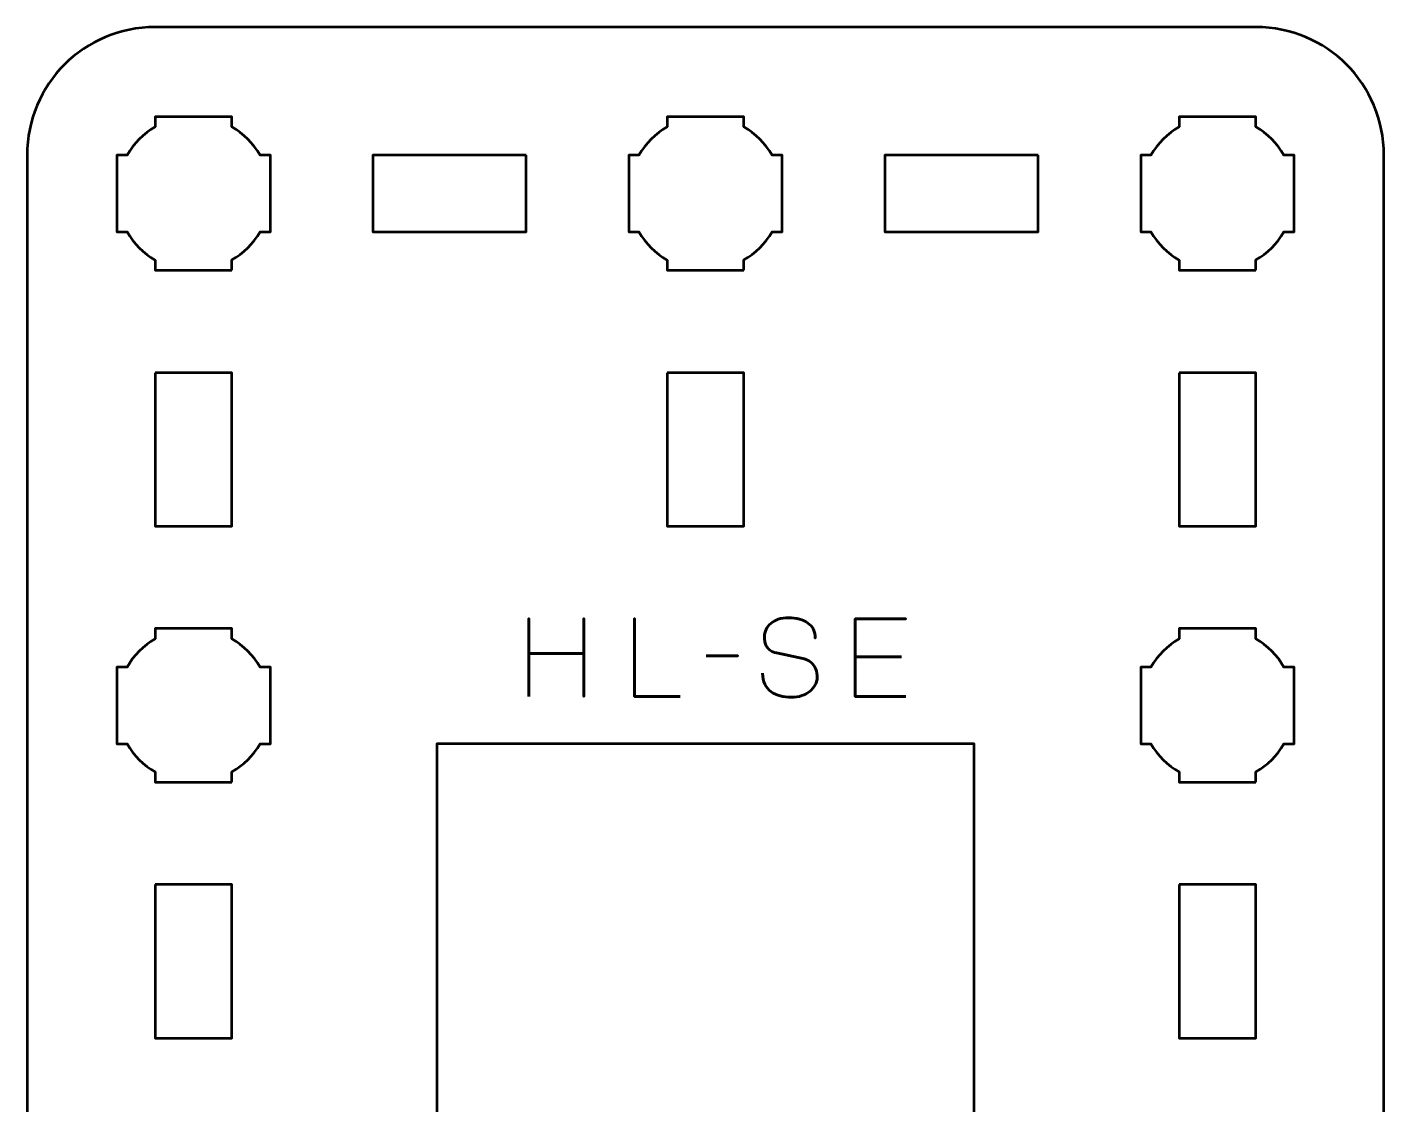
# Model space of a CAD drawing. Header units: centimetres. Extents: x -22.2 to 28.4, y -19.5 to -10.2.
# Drawn here: x -8.15 to -2.85, y -14.41 to -10.2 of the extents above; entities that cross this region are included whole.
import ezdxf

# ---------------------------------------------------------------- set-up
doc = ezdxf.new("R2010")
doc.units = ezdxf.units.CM
doc.header["$MEASUREMENT"] = 0
doc.layers.add('Layer 1', color=7, linetype='Continuous')

msp = doc.modelspace()

# ---------------------------------------------------------------- linework, layer by layer
at = {"layer": 'Layer 1', "lineweight": 53}
for points, knots in [([(-3.34992, -10.2), (-3.07286, -10.20008), (-2.84998, -10.42315), (-2.84998, -10.7001), (-2.84998, -10.7001), (-2.84998, -13.46669), (-2.84998, -16.23331), (-2.84998, -18.9999), (-2.84998, -18.9999), (-2.84998, -19.2769), (-3.07307, -19.5), (-3.35007, -19.5), (-3.35007, -19.5), (-3.35007, -19.5), (-7.64993, -19.5), (-7.64993, -19.5), (-7.64993, -19.5), (-7.92706, -19.5), (-8.15002, -19.2769), (-8.15002, -18.9999), (-8.15002, -18.9999), (-8.15002, -16.23331), (-8.15002, -13.46669), (-8.15002, -10.7001), (-8.15002, -10.7001), (-8.15002, -10.4231), (-7.92693, -10.2), (-7.64993, -10.2), (-7.64993, -10.2), (-7.64993, -10.2), (-3.34992, -10.2), (-3.34992, -10.2)], [0, 0, 0, 0, 0.125, 0.125, 0.125, 0.125, 0.25, 0.25, 0.25, 0.25, 0.375, 0.375, 0.375, 0.375, 0.5, 0.5, 0.5, 0.5, 0.625, 0.625, 0.625, 0.625, 0.75, 0.75, 0.75, 0.75, 0.875, 0.875, 0.875, 0.875, 1, 1, 1, 1]), ([(-7.34993, -11.14995), (-7.34993, -11.14995), (-7.49845, -11.14995), (-7.49845, -11.14995), (-7.49845, -11.14995), (-7.49845, -11.14995), (-7.5, -11.14997), (-7.5, -11.14997), (-7.5, -11.14997), (-7.5, -11.14997), (-7.50155, -11.14995), (-7.50155, -11.14995), (-7.50155, -11.14995), (-7.50155, -11.14995), (-7.64993, -11.14995), (-7.64993, -11.14995), (-7.64993, -11.14995), (-7.64993, -11.14995), (-7.64993, -11.10986), (-7.64993, -11.10986), (-7.64993, -11.10986), (-7.6955, -11.08351), (-7.73348, -11.04551), (-7.75984, -10.99996), (-7.75984, -10.99996), (-7.75984, -10.99996), (-7.79993, -10.99996), (-7.79993, -10.99996), (-7.79993, -10.99996), (-7.79993, -10.99996), (-7.79993, -10.85591), (-7.79993, -10.85591), (-7.79993, -10.85591), (-7.79993, -10.85591), (-7.79999, -10.84997), (-7.79999, -10.84997), (-7.79999, -10.84997), (-7.79999, -10.84997), (-7.79993, -10.84403), (-7.79993, -10.84403), (-7.79993, -10.84403), (-7.79993, -10.84403), (-7.79993, -10.69996), (-7.79993, -10.69996), (-7.79993, -10.69996), (-7.79993, -10.69996), (-7.75986, -10.69996), (-7.75986, -10.69996), (-7.75986, -10.69996), (-7.7335, -10.65439), (-7.69551, -10.6164), (-7.64993, -10.59006), (-7.64993, -10.59006), (-7.64993, -10.59006), (-7.64993, -10.54996), (-7.64993, -10.54996), (-7.64993, -10.54996), (-7.64993, -10.54996), (-7.34993, -10.54996), (-7.34993, -10.54996), (-7.34993, -10.54996), (-7.34993, -10.54996), (-7.34993, -10.59015), (-7.34993, -10.59015), (-7.34993, -10.59015), (-7.30443, -10.61649), (-7.26649, -10.65445), (-7.24015, -10.69996), (-7.24015, -10.69996), (-7.24015, -10.69996), (-7.19994, -10.69996), (-7.19994, -10.69996), (-7.19994, -10.69996), (-7.19994, -10.69996), (-7.19994, -10.99996), (-7.19994, -10.99996), (-7.19994, -10.99996), (-7.19994, -10.99996), (-7.24017, -10.99996), (-7.24017, -10.99996), (-7.24017, -10.99996), (-7.26651, -11.04546), (-7.30444, -11.08342), (-7.34993, -11.10976), (-7.34993, -11.10976), (-7.34993, -11.10976), (-7.34993, -11.14995), (-7.34993, -11.14995)], [0, 0, 0, 0, 0.0454545, 0.0454545, 0.0454545, 0.0454545, 0.0909091, 0.0909091, 0.0909091, 0.0909091, 0.1363636, 0.1363636, 0.1363636, 0.1363636, 0.1818182, 0.1818182, 0.1818182, 0.1818182, 0.2272727, 0.2272727, 0.2272727, 0.2272727, 0.2727273, 0.2727273, 0.2727273, 0.2727273, 0.3181818, 0.3181818, 0.3181818, 0.3181818, 0.3636364, 0.3636364, 0.3636364, 0.3636364, 0.4090909, 0.4090909, 0.4090909, 0.4090909, 0.4545455, 0.4545455, 0.4545455, 0.4545455, 0.5, 0.5, 0.5, 0.5, 0.5454545, 0.5454545, 0.5454545, 0.5454545, 0.5909091, 0.5909091, 0.5909091, 0.5909091, 0.6363636, 0.6363636, 0.6363636, 0.6363636, 0.6818182, 0.6818182, 0.6818182, 0.6818182, 0.7272727, 0.7272727, 0.7272727, 0.7272727, 0.7727273, 0.7727273, 0.7727273, 0.7727273, 0.8181818, 0.8181818, 0.8181818, 0.8181818, 0.8636364, 0.8636364, 0.8636364, 0.8636364, 0.9090909, 0.9090909, 0.9090909, 0.9090909, 0.9545455, 0.9545455, 0.9545455, 0.9545455, 1, 1, 1, 1]), ([(-5.34993, -11.14995), (-5.34993, -11.14995), (-5.49845, -11.14995), (-5.49845, -11.14995), (-5.49845, -11.14995), (-5.49845, -11.14995), (-5.5, -11.14997), (-5.5, -11.14997), (-5.5, -11.14997), (-5.5, -11.14997), (-5.50155, -11.14995), (-5.50155, -11.14995), (-5.50155, -11.14995), (-5.50155, -11.14995), (-5.64993, -11.14995), (-5.64993, -11.14995), (-5.64993, -11.14995), (-5.64993, -11.14995), (-5.64993, -11.10986), (-5.64993, -11.10986), (-5.64993, -11.10986), (-5.6955, -11.08351), (-5.73348, -11.04551), (-5.75984, -10.99996), (-5.75984, -10.99996), (-5.75984, -10.99996), (-5.79993, -10.99996), (-5.79993, -10.99996), (-5.79993, -10.99996), (-5.79993, -10.99996), (-5.79993, -10.85591), (-5.79993, -10.85591), (-5.79993, -10.85591), (-5.79993, -10.85591), (-5.79999, -10.84997), (-5.79999, -10.84997), (-5.79999, -10.84997), (-5.79999, -10.84997), (-5.79993, -10.84403), (-5.79993, -10.84403), (-5.79993, -10.84403), (-5.79993, -10.84403), (-5.79993, -10.69996), (-5.79993, -10.69996), (-5.79993, -10.69996), (-5.79993, -10.69996), (-5.75986, -10.69996), (-5.75986, -10.69996), (-5.75986, -10.69996), (-5.7335, -10.65439), (-5.69551, -10.6164), (-5.64993, -10.59006), (-5.64993, -10.59006), (-5.64993, -10.59006), (-5.64993, -10.54996), (-5.64993, -10.54996), (-5.64993, -10.54996), (-5.64993, -10.54996), (-5.34993, -10.54996), (-5.34993, -10.54996), (-5.34993, -10.54996), (-5.34993, -10.54996), (-5.34993, -10.59015), (-5.34993, -10.59015), (-5.34993, -10.59015), (-5.30443, -10.61649), (-5.26649, -10.65445), (-5.24015, -10.69996), (-5.24015, -10.69996), (-5.24015, -10.69996), (-5.19994, -10.69996), (-5.19994, -10.69996), (-5.19994, -10.69996), (-5.19994, -10.69996), (-5.19994, -10.99996), (-5.19994, -10.99996), (-5.19994, -10.99996), (-5.19994, -10.99996), (-5.24017, -10.99996), (-5.24017, -10.99996), (-5.24017, -10.99996), (-5.26651, -11.04546), (-5.30444, -11.08342), (-5.34993, -11.10976), (-5.34993, -11.10976), (-5.34993, -11.10976), (-5.34993, -11.14995), (-5.34993, -11.14995)], [0, 0, 0, 0, 0.0454545, 0.0454545, 0.0454545, 0.0454545, 0.0909091, 0.0909091, 0.0909091, 0.0909091, 0.1363636, 0.1363636, 0.1363636, 0.1363636, 0.1818182, 0.1818182, 0.1818182, 0.1818182, 0.2272727, 0.2272727, 0.2272727, 0.2272727, 0.2727273, 0.2727273, 0.2727273, 0.2727273, 0.3181818, 0.3181818, 0.3181818, 0.3181818, 0.3636364, 0.3636364, 0.3636364, 0.3636364, 0.4090909, 0.4090909, 0.4090909, 0.4090909, 0.4545455, 0.4545455, 0.4545455, 0.4545455, 0.5, 0.5, 0.5, 0.5, 0.5454545, 0.5454545, 0.5454545, 0.5454545, 0.5909091, 0.5909091, 0.5909091, 0.5909091, 0.6363636, 0.6363636, 0.6363636, 0.6363636, 0.6818182, 0.6818182, 0.6818182, 0.6818182, 0.7272727, 0.7272727, 0.7272727, 0.7272727, 0.7727273, 0.7727273, 0.7727273, 0.7727273, 0.8181818, 0.8181818, 0.8181818, 0.8181818, 0.8636364, 0.8636364, 0.8636364, 0.8636364, 0.9090909, 0.9090909, 0.9090909, 0.9090909, 0.9545455, 0.9545455, 0.9545455, 0.9545455, 1, 1, 1, 1]), ([(-3.34993, -11.14995), (-3.34993, -11.14995), (-3.49845, -11.14995), (-3.49845, -11.14995), (-3.49845, -11.14995), (-3.49845, -11.14995), (-3.5, -11.14997), (-3.5, -11.14997), (-3.5, -11.14997), (-3.5, -11.14997), (-3.50155, -11.14995), (-3.50155, -11.14995), (-3.50155, -11.14995), (-3.50155, -11.14995), (-3.64993, -11.14995), (-3.64993, -11.14995), (-3.64993, -11.14995), (-3.64993, -11.14995), (-3.64993, -11.10986), (-3.64993, -11.10986), (-3.64993, -11.10986), (-3.6955, -11.08351), (-3.73348, -11.04551), (-3.75984, -10.99996), (-3.75984, -10.99996), (-3.75984, -10.99996), (-3.79993, -10.99996), (-3.79993, -10.99996), (-3.79993, -10.99996), (-3.79993, -10.99996), (-3.79993, -10.85591), (-3.79993, -10.85591), (-3.79993, -10.85591), (-3.79993, -10.85591), (-3.79999, -10.84997), (-3.79999, -10.84997), (-3.79999, -10.84997), (-3.79999, -10.84997), (-3.79993, -10.84403), (-3.79993, -10.84403), (-3.79993, -10.84403), (-3.79993, -10.84403), (-3.79993, -10.69996), (-3.79993, -10.69996), (-3.79993, -10.69996), (-3.79993, -10.69996), (-3.75986, -10.69996), (-3.75986, -10.69996), (-3.75986, -10.69996), (-3.7335, -10.65439), (-3.69551, -10.6164), (-3.64993, -10.59006), (-3.64993, -10.59006), (-3.64993, -10.59006), (-3.64993, -10.54996), (-3.64993, -10.54996), (-3.64993, -10.54996), (-3.64993, -10.54996), (-3.34993, -10.54996), (-3.34993, -10.54996), (-3.34993, -10.54996), (-3.34993, -10.54996), (-3.34993, -10.59015), (-3.34993, -10.59015), (-3.34993, -10.59015), (-3.30443, -10.61649), (-3.26649, -10.65445), (-3.24015, -10.69996), (-3.24015, -10.69996), (-3.24015, -10.69996), (-3.19994, -10.69996), (-3.19994, -10.69996), (-3.19994, -10.69996), (-3.19994, -10.69996), (-3.19994, -10.99996), (-3.19994, -10.99996), (-3.19994, -10.99996), (-3.19994, -10.99996), (-3.24017, -10.99996), (-3.24017, -10.99996), (-3.24017, -10.99996), (-3.26651, -11.04546), (-3.30444, -11.08342), (-3.34993, -11.10976), (-3.34993, -11.10976), (-3.34993, -11.10976), (-3.34993, -11.14995), (-3.34993, -11.14995)], [0, 0, 0, 0, 0.0454545, 0.0454545, 0.0454545, 0.0454545, 0.0909091, 0.0909091, 0.0909091, 0.0909091, 0.1363636, 0.1363636, 0.1363636, 0.1363636, 0.1818182, 0.1818182, 0.1818182, 0.1818182, 0.2272727, 0.2272727, 0.2272727, 0.2272727, 0.2727273, 0.2727273, 0.2727273, 0.2727273, 0.3181818, 0.3181818, 0.3181818, 0.3181818, 0.3636364, 0.3636364, 0.3636364, 0.3636364, 0.4090909, 0.4090909, 0.4090909, 0.4090909, 0.4545455, 0.4545455, 0.4545455, 0.4545455, 0.5, 0.5, 0.5, 0.5, 0.5454545, 0.5454545, 0.5454545, 0.5454545, 0.5909091, 0.5909091, 0.5909091, 0.5909091, 0.6363636, 0.6363636, 0.6363636, 0.6363636, 0.6818182, 0.6818182, 0.6818182, 0.6818182, 0.7272727, 0.7272727, 0.7272727, 0.7272727, 0.7727273, 0.7727273, 0.7727273, 0.7727273, 0.8181818, 0.8181818, 0.8181818, 0.8181818, 0.8636364, 0.8636364, 0.8636364, 0.8636364, 0.9090909, 0.9090909, 0.9090909, 0.9090909, 0.9545455, 0.9545455, 0.9545455, 0.9545455, 1, 1, 1, 1]), ([(-6.19993, -10.70005), (-6.19993, -10.70005), (-6.19993, -11.00006), (-6.19993, -11.00006), (-6.19993, -11.00006), (-6.19993, -11.00006), (-6.79992, -11.00006), (-6.79992, -11.00006), (-6.79992, -11.00006), (-6.79992, -11.00006), (-6.79992, -10.70005), (-6.79992, -10.70005), (-6.79992, -10.70005), (-6.79992, -10.70005), (-6.19993, -10.70005), (-6.19993, -10.70005)], [0, 0, 0, 0, 0.25, 0.25, 0.25, 0.25, 0.5, 0.5, 0.5, 0.5, 0.75, 0.75, 0.75, 0.75, 1, 1, 1, 1]), ([(-4.19993, -10.70005), (-4.19993, -10.70005), (-4.19993, -11.00006), (-4.19993, -11.00006), (-4.19993, -11.00006), (-4.19993, -11.00006), (-4.79992, -11.00006), (-4.79992, -11.00006), (-4.79992, -11.00006), (-4.79992, -11.00006), (-4.79992, -10.70005), (-4.79992, -10.70005), (-4.79992, -10.70005), (-4.79992, -10.70005), (-4.19993, -10.70005), (-4.19993, -10.70005)], [0, 0, 0, 0, 0.25, 0.25, 0.25, 0.25, 0.5, 0.5, 0.5, 0.5, 0.75, 0.75, 0.75, 0.75, 1, 1, 1, 1]), ([(-7.64993, -11.55005), (-7.64993, -11.55005), (-7.34992, -11.55005), (-7.34992, -11.55005), (-7.34992, -11.55005), (-7.34992, -11.55005), (-7.34992, -12.15004), (-7.34992, -12.15004), (-7.34992, -12.15004), (-7.34992, -12.15004), (-7.64993, -12.15004), (-7.64993, -12.15004), (-7.64993, -12.15004), (-7.64993, -12.15004), (-7.64993, -11.55005), (-7.64993, -11.55005)], [0, 0, 0, 0, 0.25, 0.25, 0.25, 0.25, 0.5, 0.5, 0.5, 0.5, 0.75, 0.75, 0.75, 0.75, 1, 1, 1, 1]), ([(-5.64993, -11.55005), (-5.64993, -11.55005), (-5.34992, -11.55005), (-5.34992, -11.55005), (-5.34992, -11.55005), (-5.34992, -11.55005), (-5.34992, -12.15004), (-5.34992, -12.15004), (-5.34992, -12.15004), (-5.34992, -12.15004), (-5.64993, -12.15004), (-5.64993, -12.15004), (-5.64993, -12.15004), (-5.64993, -12.15004), (-5.64993, -11.55005), (-5.64993, -11.55005)], [0, 0, 0, 0, 0.25, 0.25, 0.25, 0.25, 0.5, 0.5, 0.5, 0.5, 0.75, 0.75, 0.75, 0.75, 1, 1, 1, 1]), ([(-3.64993, -11.55005), (-3.64993, -11.55005), (-3.34992, -11.55005), (-3.34992, -11.55005), (-3.34992, -11.55005), (-3.34992, -11.55005), (-3.34992, -12.15004), (-3.34992, -12.15004), (-3.34992, -12.15004), (-3.34992, -12.15004), (-3.64993, -12.15004), (-3.64993, -12.15004), (-3.64993, -12.15004), (-3.64993, -12.15004), (-3.64993, -11.55005), (-3.64993, -11.55005)], [0, 0, 0, 0, 0.25, 0.25, 0.25, 0.25, 0.5, 0.5, 0.5, 0.5, 0.75, 0.75, 0.75, 0.75, 1, 1, 1, 1]), ([(-7.34993, -13.14995), (-7.34993, -13.14995), (-7.49845, -13.14995), (-7.49845, -13.14995), (-7.49845, -13.14995), (-7.49845, -13.14995), (-7.5, -13.14997), (-7.5, -13.14997), (-7.5, -13.14997), (-7.5, -13.14997), (-7.50155, -13.14995), (-7.50155, -13.14995), (-7.50155, -13.14995), (-7.50155, -13.14995), (-7.64993, -13.14995), (-7.64993, -13.14995), (-7.64993, -13.14995), (-7.64993, -13.14995), (-7.64993, -13.10986), (-7.64993, -13.10986), (-7.64993, -13.10986), (-7.6955, -13.08351), (-7.73348, -13.04551), (-7.75984, -12.99996), (-7.75984, -12.99996), (-7.75984, -12.99996), (-7.79993, -12.99996), (-7.79993, -12.99996), (-7.79993, -12.99996), (-7.79993, -12.99996), (-7.79993, -12.85591), (-7.79993, -12.85591), (-7.79993, -12.85591), (-7.79993, -12.85591), (-7.79999, -12.84997), (-7.79999, -12.84997), (-7.79999, -12.84997), (-7.79999, -12.84997), (-7.79993, -12.84403), (-7.79993, -12.84403), (-7.79993, -12.84403), (-7.79993, -12.84403), (-7.79993, -12.69996), (-7.79993, -12.69996), (-7.79993, -12.69996), (-7.79993, -12.69996), (-7.75986, -12.69996), (-7.75986, -12.69996), (-7.75986, -12.69996), (-7.7335, -12.65439), (-7.69551, -12.6164), (-7.64993, -12.59006), (-7.64993, -12.59006), (-7.64993, -12.59006), (-7.64993, -12.54996), (-7.64993, -12.54996), (-7.64993, -12.54996), (-7.64993, -12.54996), (-7.34993, -12.54996), (-7.34993, -12.54996), (-7.34993, -12.54996), (-7.34993, -12.54996), (-7.34993, -12.59015), (-7.34993, -12.59015), (-7.34993, -12.59015), (-7.30443, -12.61649), (-7.26649, -12.65445), (-7.24015, -12.69996), (-7.24015, -12.69996), (-7.24015, -12.69996), (-7.19994, -12.69996), (-7.19994, -12.69996), (-7.19994, -12.69996), (-7.19994, -12.69996), (-7.19994, -12.99996), (-7.19994, -12.99996), (-7.19994, -12.99996), (-7.19994, -12.99996), (-7.24017, -12.99996), (-7.24017, -12.99996), (-7.24017, -12.99996), (-7.26651, -13.04546), (-7.30444, -13.08342), (-7.34993, -13.10976), (-7.34993, -13.10976), (-7.34993, -13.10976), (-7.34993, -13.14995), (-7.34993, -13.14995)], [0, 0, 0, 0, 0.0454545, 0.0454545, 0.0454545, 0.0454545, 0.0909091, 0.0909091, 0.0909091, 0.0909091, 0.1363636, 0.1363636, 0.1363636, 0.1363636, 0.1818182, 0.1818182, 0.1818182, 0.1818182, 0.2272727, 0.2272727, 0.2272727, 0.2272727, 0.2727273, 0.2727273, 0.2727273, 0.2727273, 0.3181818, 0.3181818, 0.3181818, 0.3181818, 0.3636364, 0.3636364, 0.3636364, 0.3636364, 0.4090909, 0.4090909, 0.4090909, 0.4090909, 0.4545455, 0.4545455, 0.4545455, 0.4545455, 0.5, 0.5, 0.5, 0.5, 0.5454545, 0.5454545, 0.5454545, 0.5454545, 0.5909091, 0.5909091, 0.5909091, 0.5909091, 0.6363636, 0.6363636, 0.6363636, 0.6363636, 0.6818182, 0.6818182, 0.6818182, 0.6818182, 0.7272727, 0.7272727, 0.7272727, 0.7272727, 0.7727273, 0.7727273, 0.7727273, 0.7727273, 0.8181818, 0.8181818, 0.8181818, 0.8181818, 0.8636364, 0.8636364, 0.8636364, 0.8636364, 0.9090909, 0.9090909, 0.9090909, 0.9090909, 0.9545455, 0.9545455, 0.9545455, 0.9545455, 1, 1, 1, 1]), ([(-3.34993, -13.14995), (-3.34993, -13.14995), (-3.49845, -13.14995), (-3.49845, -13.14995), (-3.49845, -13.14995), (-3.49845, -13.14995), (-3.5, -13.14997), (-3.5, -13.14997), (-3.5, -13.14997), (-3.5, -13.14997), (-3.50155, -13.14995), (-3.50155, -13.14995), (-3.50155, -13.14995), (-3.50155, -13.14995), (-3.64993, -13.14995), (-3.64993, -13.14995), (-3.64993, -13.14995), (-3.64993, -13.14995), (-3.64993, -13.10986), (-3.64993, -13.10986), (-3.64993, -13.10986), (-3.6955, -13.08351), (-3.73348, -13.04551), (-3.75984, -12.99996), (-3.75984, -12.99996), (-3.75984, -12.99996), (-3.79993, -12.99996), (-3.79993, -12.99996), (-3.79993, -12.99996), (-3.79993, -12.99996), (-3.79993, -12.85591), (-3.79993, -12.85591), (-3.79993, -12.85591), (-3.79993, -12.85591), (-3.79999, -12.84997), (-3.79999, -12.84997), (-3.79999, -12.84997), (-3.79999, -12.84997), (-3.79993, -12.84403), (-3.79993, -12.84403), (-3.79993, -12.84403), (-3.79993, -12.84403), (-3.79993, -12.69996), (-3.79993, -12.69996), (-3.79993, -12.69996), (-3.79993, -12.69996), (-3.75986, -12.69996), (-3.75986, -12.69996), (-3.75986, -12.69996), (-3.7335, -12.65439), (-3.69551, -12.6164), (-3.64993, -12.59006), (-3.64993, -12.59006), (-3.64993, -12.59006), (-3.64993, -12.54996), (-3.64993, -12.54996), (-3.64993, -12.54996), (-3.64993, -12.54996), (-3.34993, -12.54996), (-3.34993, -12.54996), (-3.34993, -12.54996), (-3.34993, -12.54996), (-3.34993, -12.59015), (-3.34993, -12.59015), (-3.34993, -12.59015), (-3.30443, -12.61649), (-3.26649, -12.65445), (-3.24015, -12.69996), (-3.24015, -12.69996), (-3.24015, -12.69996), (-3.19994, -12.69996), (-3.19994, -12.69996), (-3.19994, -12.69996), (-3.19994, -12.69996), (-3.19994, -12.99996), (-3.19994, -12.99996), (-3.19994, -12.99996), (-3.19994, -12.99996), (-3.24017, -12.99996), (-3.24017, -12.99996), (-3.24017, -12.99996), (-3.26651, -13.04546), (-3.30444, -13.08342), (-3.34993, -13.10976), (-3.34993, -13.10976), (-3.34993, -13.10976), (-3.34993, -13.14995), (-3.34993, -13.14995)], [0, 0, 0, 0, 0.0454545, 0.0454545, 0.0454545, 0.0454545, 0.0909091, 0.0909091, 0.0909091, 0.0909091, 0.1363636, 0.1363636, 0.1363636, 0.1363636, 0.1818182, 0.1818182, 0.1818182, 0.1818182, 0.2272727, 0.2272727, 0.2272727, 0.2272727, 0.2727273, 0.2727273, 0.2727273, 0.2727273, 0.3181818, 0.3181818, 0.3181818, 0.3181818, 0.3636364, 0.3636364, 0.3636364, 0.3636364, 0.4090909, 0.4090909, 0.4090909, 0.4090909, 0.4545455, 0.4545455, 0.4545455, 0.4545455, 0.5, 0.5, 0.5, 0.5, 0.5454545, 0.5454545, 0.5454545, 0.5454545, 0.5909091, 0.5909091, 0.5909091, 0.5909091, 0.6363636, 0.6363636, 0.6363636, 0.6363636, 0.6818182, 0.6818182, 0.6818182, 0.6818182, 0.7272727, 0.7272727, 0.7272727, 0.7272727, 0.7727273, 0.7727273, 0.7727273, 0.7727273, 0.8181818, 0.8181818, 0.8181818, 0.8181818, 0.8636364, 0.8636364, 0.8636364, 0.8636364, 0.9090909, 0.9090909, 0.9090909, 0.9090909, 0.9545455, 0.9545455, 0.9545455, 0.9545455, 1, 1, 1, 1]), ([(-6.55, -18.68755), (-6.55, -18.68755), (-6.54999, -13.00006), (-6.54999, -13.00006), (-6.54999, -13.00006), (-6.54999, -13.00006), (-4.45, -13.00006), (-4.45, -13.00006), (-4.45, -13.00006), (-4.45, -13.00006), (-4.45001, -18.68755), (-4.45001, -18.68755), (-4.45001, -18.68755), (-5.61256, -18.68755), (-5.38742, -18.68755), (-6.55, -18.68755)], [0, 0, 0, 0, 0.25, 0.25, 0.25, 0.25, 0.5, 0.5, 0.5, 0.5, 0.75, 0.75, 0.75, 0.75, 1, 1, 1, 1]), ([(-7.64993, -13.55005), (-7.64993, -13.55005), (-7.34992, -13.55005), (-7.34992, -13.55005), (-7.34992, -13.55005), (-7.34992, -13.55005), (-7.34992, -14.15004), (-7.34992, -14.15004), (-7.34992, -14.15004), (-7.34992, -14.15004), (-7.64993, -14.15004), (-7.64993, -14.15004), (-7.64993, -14.15004), (-7.64993, -14.15004), (-7.64993, -13.55005), (-7.64993, -13.55005)], [0, 0, 0, 0, 0.25, 0.25, 0.25, 0.25, 0.5, 0.5, 0.5, 0.5, 0.75, 0.75, 0.75, 0.75, 1, 1, 1, 1]), ([(-3.64993, -13.55005), (-3.64993, -13.55005), (-3.34992, -13.55005), (-3.34992, -13.55005), (-3.34992, -13.55005), (-3.34992, -13.55005), (-3.34992, -14.15004), (-3.34992, -14.15004), (-3.34992, -14.15004), (-3.34992, -14.15004), (-3.64993, -14.15004), (-3.64993, -14.15004), (-3.64993, -14.15004), (-3.64993, -14.15004), (-3.64993, -13.55005), (-3.64993, -13.55005)], [0, 0, 0, 0, 0.25, 0.25, 0.25, 0.25, 0.5, 0.5, 0.5, 0.5, 0.75, 0.75, 0.75, 0.75, 1, 1, 1, 1])]:
    msp.add_open_spline(points, degree=3, knots=knots, dxfattribs=at)
at = {"layer": 'Layer 1', "color": 5, "lineweight": 53}
for points, knots in [([(-5.27709, -12.72347), (-5.27695, -12.74034), (-5.27399, -12.7548), (-5.26806, -12.76687), (-5.26806, -12.76687), (-5.2622, -12.77886), (-5.25402, -12.78867), (-5.24372, -12.79629), (-5.24372, -12.79629), (-5.23335, -12.80384), (-5.22142, -12.80941), (-5.20795, -12.81301), (-5.20795, -12.81301), (-5.19454, -12.81654), (-5.18015, -12.8183), (-5.16491, -12.8183), (-5.16491, -12.8183), (-5.14953, -12.81823), (-5.1357, -12.81597), (-5.12335, -12.81167), (-5.12335, -12.81167), (-5.11107, -12.80736), (-5.10056, -12.80158), (-5.09174, -12.79431), (-5.09174, -12.79431), (-5.08299, -12.78704), (-5.07622, -12.77893), (-5.07142, -12.7699), (-5.07142, -12.7699), (-5.06662, -12.76087), (-5.06408, -12.75163), (-5.06373, -12.7421), (-5.06373, -12.7421), (-5.06331, -12.72961), (-5.06514, -12.71818), (-5.06916, -12.70788), (-5.06916, -12.70788), (-5.07319, -12.69758), (-5.0794, -12.68897), (-5.08779, -12.68192), (-5.08779, -12.68192), (-5.09612, -12.67486), (-5.10663, -12.66992), (-5.11919, -12.66717), (-5.11919, -12.66717), (-5.11919, -12.66717), (-5.2229, -12.64473), (-5.2229, -12.64473), (-5.2229, -12.64473), (-5.23264, -12.64269), (-5.24104, -12.63923), (-5.24795, -12.63443), (-5.24795, -12.63443), (-5.25487, -12.62957), (-5.26023, -12.62286), (-5.2639, -12.61425), (-5.2639, -12.61425), (-5.26757, -12.60572), (-5.26947, -12.59485), (-5.26947, -12.58166), (-5.26947, -12.58166), (-5.26947, -12.57164), (-5.26742, -12.56219), (-5.26326, -12.5533), (-5.26326, -12.5533), (-5.25917, -12.54441), (-5.2531, -12.53657), (-5.24513, -12.52966), (-5.24513, -12.52966), (-5.23716, -12.52282), (-5.22728, -12.51745), (-5.21557, -12.51357), (-5.21557, -12.51357), (-5.20378, -12.50962), (-5.19031, -12.50765), (-5.17507, -12.50758), (-5.17507, -12.50758), (-5.15976, -12.50758), (-5.14572, -12.50934), (-5.13288, -12.51287), (-5.13288, -12.51287), (-5.12011, -12.5164), (-5.10903, -12.52148), (-5.09972, -12.52825), (-5.09972, -12.52825), (-5.0904, -12.53502), (-5.08321, -12.54335), (-5.07827, -12.55308), (-5.07827, -12.55308), (-5.07333, -12.56289), (-5.071, -12.57411), (-5.07135, -12.58674), (-5.07135, -12.58674), (-5.071, -12.57411), (-5.07333, -12.56289), (-5.07827, -12.55308), (-5.07827, -12.55308), (-5.08321, -12.54335), (-5.0904, -12.53502), (-5.09972, -12.52825), (-5.09972, -12.52825), (-5.10903, -12.52148), (-5.12011, -12.5164), (-5.13288, -12.51287), (-5.13288, -12.51287), (-5.14572, -12.50934), (-5.15976, -12.50758), (-5.17507, -12.50758), (-5.17507, -12.50758), (-5.19031, -12.50765), (-5.20378, -12.50962), (-5.21557, -12.51357), (-5.21557, -12.51357), (-5.22728, -12.51745), (-5.23716, -12.52282), (-5.24513, -12.52966), (-5.24513, -12.52966), (-5.2531, -12.53657), (-5.25917, -12.54441), (-5.26326, -12.5533), (-5.26326, -12.5533), (-5.26742, -12.56219), (-5.26947, -12.57164), (-5.26947, -12.58166), (-5.26947, -12.58166), (-5.26947, -12.59485), (-5.26764, -12.60572), (-5.26411, -12.61418), (-5.26411, -12.61418), (-5.26051, -12.62272), (-5.25522, -12.62935), (-5.2483, -12.63422), (-5.2483, -12.63422), (-5.24139, -12.63902), (-5.23292, -12.64255), (-5.2229, -12.64473), (-5.2229, -12.64473), (-5.2229, -12.64473), (-5.11919, -12.66717), (-5.11919, -12.66717), (-5.11919, -12.66717), (-5.10635, -12.66992), (-5.09576, -12.67486), (-5.08744, -12.68192), (-5.08744, -12.68192), (-5.07904, -12.68897), (-5.0729, -12.69758), (-5.06895, -12.70788), (-5.06895, -12.70788), (-5.06507, -12.71818), (-5.06331, -12.72961), (-5.06373, -12.7421), (-5.06373, -12.7421), (-5.06408, -12.75163), (-5.06662, -12.76087), (-5.07142, -12.7699), (-5.07142, -12.7699), (-5.07622, -12.77893), (-5.08299, -12.78704), (-5.09174, -12.79431), (-5.09174, -12.79431), (-5.10056, -12.80158), (-5.11107, -12.80736), (-5.12335, -12.81167), (-5.12335, -12.81167), (-5.1357, -12.81597), (-5.14953, -12.81823), (-5.16491, -12.8183), (-5.16491, -12.8183), (-5.18015, -12.8183), (-5.19454, -12.81654), (-5.20795, -12.81301), (-5.20795, -12.81301), (-5.22142, -12.80941), (-5.23335, -12.80384), (-5.24372, -12.79629), (-5.24372, -12.79629), (-5.25402, -12.78867), (-5.2622, -12.77886), (-5.26806, -12.76687), (-5.26806, -12.76687), (-5.27399, -12.7548), (-5.27695, -12.74034), (-5.27709, -12.72347)], [0, 0, 0, 0, 0.0217391, 0.0217391, 0.0217391, 0.0217391, 0.0434783, 0.0434783, 0.0434783, 0.0434783, 0.0652174, 0.0652174, 0.0652174, 0.0652174, 0.0869565, 0.0869565, 0.0869565, 0.0869565, 0.1086957, 0.1086957, 0.1086957, 0.1086957, 0.1304348, 0.1304348, 0.1304348, 0.1304348, 0.1521739, 0.1521739, 0.1521739, 0.1521739, 0.173913, 0.173913, 0.173913, 0.173913, 0.1956522, 0.1956522, 0.1956522, 0.1956522, 0.2173913, 0.2173913, 0.2173913, 0.2173913, 0.2391304, 0.2391304, 0.2391304, 0.2391304, 0.2608696, 0.2608696, 0.2608696, 0.2608696, 0.2826087, 0.2826087, 0.2826087, 0.2826087, 0.3043478, 0.3043478, 0.3043478, 0.3043478, 0.326087, 0.326087, 0.326087, 0.326087, 0.3478261, 0.3478261, 0.3478261, 0.3478261, 0.3695652, 0.3695652, 0.3695652, 0.3695652, 0.3913043, 0.3913043, 0.3913043, 0.3913043, 0.4130435, 0.4130435, 0.4130435, 0.4130435, 0.4347826, 0.4347826, 0.4347826, 0.4347826, 0.4565217, 0.4565217, 0.4565217, 0.4565217, 0.4782609, 0.4782609, 0.4782609, 0.4782609, 0.5, 0.5, 0.5, 0.5, 0.5217391, 0.5217391, 0.5217391, 0.5217391, 0.5434783, 0.5434783, 0.5434783, 0.5434783, 0.5652174, 0.5652174, 0.5652174, 0.5652174, 0.5869565, 0.5869565, 0.5869565, 0.5869565, 0.6086957, 0.6086957, 0.6086957, 0.6086957, 0.6304348, 0.6304348, 0.6304348, 0.6304348, 0.6521739, 0.6521739, 0.6521739, 0.6521739, 0.673913, 0.673913, 0.673913, 0.673913, 0.6956522, 0.6956522, 0.6956522, 0.6956522, 0.7173913, 0.7173913, 0.7173913, 0.7173913, 0.7391304, 0.7391304, 0.7391304, 0.7391304, 0.7608696, 0.7608696, 0.7608696, 0.7608696, 0.7826087, 0.7826087, 0.7826087, 0.7826087, 0.8043478, 0.8043478, 0.8043478, 0.8043478, 0.826087, 0.826087, 0.826087, 0.826087, 0.8478261, 0.8478261, 0.8478261, 0.8478261, 0.8695652, 0.8695652, 0.8695652, 0.8695652, 0.8913043, 0.8913043, 0.8913043, 0.8913043, 0.9130435, 0.9130435, 0.9130435, 0.9130435, 0.9347826, 0.9347826, 0.9347826, 0.9347826, 0.9565217, 0.9565217, 0.9565217, 0.9565217, 0.9782609, 0.9782609, 0.9782609, 0.9782609, 1, 1, 1, 1]), ([(-6.19063, -12.81576), (-6.19063, -12.81576), (-6.19063, -12.64685), (-6.19063, -12.64685), (-6.19063, -12.64685), (-6.19063, -12.64685), (-5.97516, -12.64685), (-5.97516, -12.64685), (-5.97516, -12.64685), (-5.97516, -12.64685), (-5.97516, -12.81576), (-5.97516, -12.81576), (-5.97516, -12.81576), (-5.97516, -12.81576), (-5.97516, -12.51096), (-5.97516, -12.51096), (-5.97516, -12.51096), (-5.97516, -12.51096), (-5.97516, -12.64685), (-5.97516, -12.64685), (-5.97516, -12.64685), (-5.97516, -12.64685), (-6.19063, -12.64685), (-6.19063, -12.64685), (-6.19063, -12.64685), (-6.19063, -12.64685), (-6.19063, -12.51096), (-6.19063, -12.51096), (-6.19063, -12.51096), (-6.19063, -12.51096), (-6.19063, -12.81576), (-6.19063, -12.81576)], [0, 0, 0, 0, 0.125, 0.125, 0.125, 0.125, 0.25, 0.25, 0.25, 0.25, 0.375, 0.375, 0.375, 0.375, 0.5, 0.5, 0.5, 0.5, 0.625, 0.625, 0.625, 0.625, 0.75, 0.75, 0.75, 0.75, 0.875, 0.875, 0.875, 0.875, 1, 1, 1, 1]), ([(-5.59924, -12.81576), (-5.59924, -12.81576), (-5.77746, -12.81576), (-5.77746, -12.81576), (-5.77746, -12.81576), (-5.77746, -12.81576), (-5.77746, -12.51054), (-5.77746, -12.51054), (-5.77746, -12.51054), (-5.77746, -12.51054), (-5.77746, -12.81576), (-5.77746, -12.81576), (-5.77746, -12.81576), (-5.77746, -12.81576), (-5.59924, -12.81576), (-5.59924, -12.81576)], [0, 0, 0, 0, 0.25, 0.25, 0.25, 0.25, 0.5, 0.5, 0.5, 0.5, 0.75, 0.75, 0.75, 0.75, 1, 1, 1, 1]), ([(-4.71787, -12.81576), (-4.71787, -12.81576), (-4.91514, -12.81576), (-4.91514, -12.81576), (-4.91514, -12.81576), (-4.91514, -12.81576), (-4.91514, -12.51223), (-4.91514, -12.51223), (-4.91514, -12.51223), (-4.91514, -12.51223), (-4.71787, -12.51223), (-4.71787, -12.51223), (-4.71787, -12.51223), (-4.71787, -12.51223), (-4.91514, -12.51223), (-4.91514, -12.51223), (-4.91514, -12.51223), (-4.91514, -12.51223), (-4.91514, -12.81576), (-4.91514, -12.81576), (-4.91514, -12.81576), (-4.91514, -12.81576), (-4.71787, -12.81576), (-4.71787, -12.81576)], [0, 0, 0, 0, 0.1666667, 0.1666667, 0.1666667, 0.1666667, 0.3333333, 0.3333333, 0.3333333, 0.3333333, 0.5, 0.5, 0.5, 0.5, 0.6666667, 0.6666667, 0.6666667, 0.6666667, 0.8333333, 0.8333333, 0.8333333, 0.8333333, 1, 1, 1, 1]), ([(-5.49722, -12.65616), (-5.49722, -12.65616), (-5.37403, -12.65616), (-5.37403, -12.65616), (-5.37403, -12.65616), (-5.37403, -12.65616), (-5.49722, -12.65616), (-5.49722, -12.65616)], [0, 0, 0, 0, 0.5, 0.5, 0.5, 0.5, 1, 1, 1, 1]), ([(-4.7348, -12.65955), (-4.7348, -12.65955), (-4.91514, -12.65955), (-4.91514, -12.65955), (-4.91514, -12.65955), (-4.91514, -12.65955), (-4.7348, -12.65955), (-4.7348, -12.65955)], [0, 0, 0, 0, 0.5, 0.5, 0.5, 0.5, 1, 1, 1, 1])]:
    msp.add_open_spline(points, degree=3, knots=knots, dxfattribs=at)

doc.saveas('drawing.dxf')
